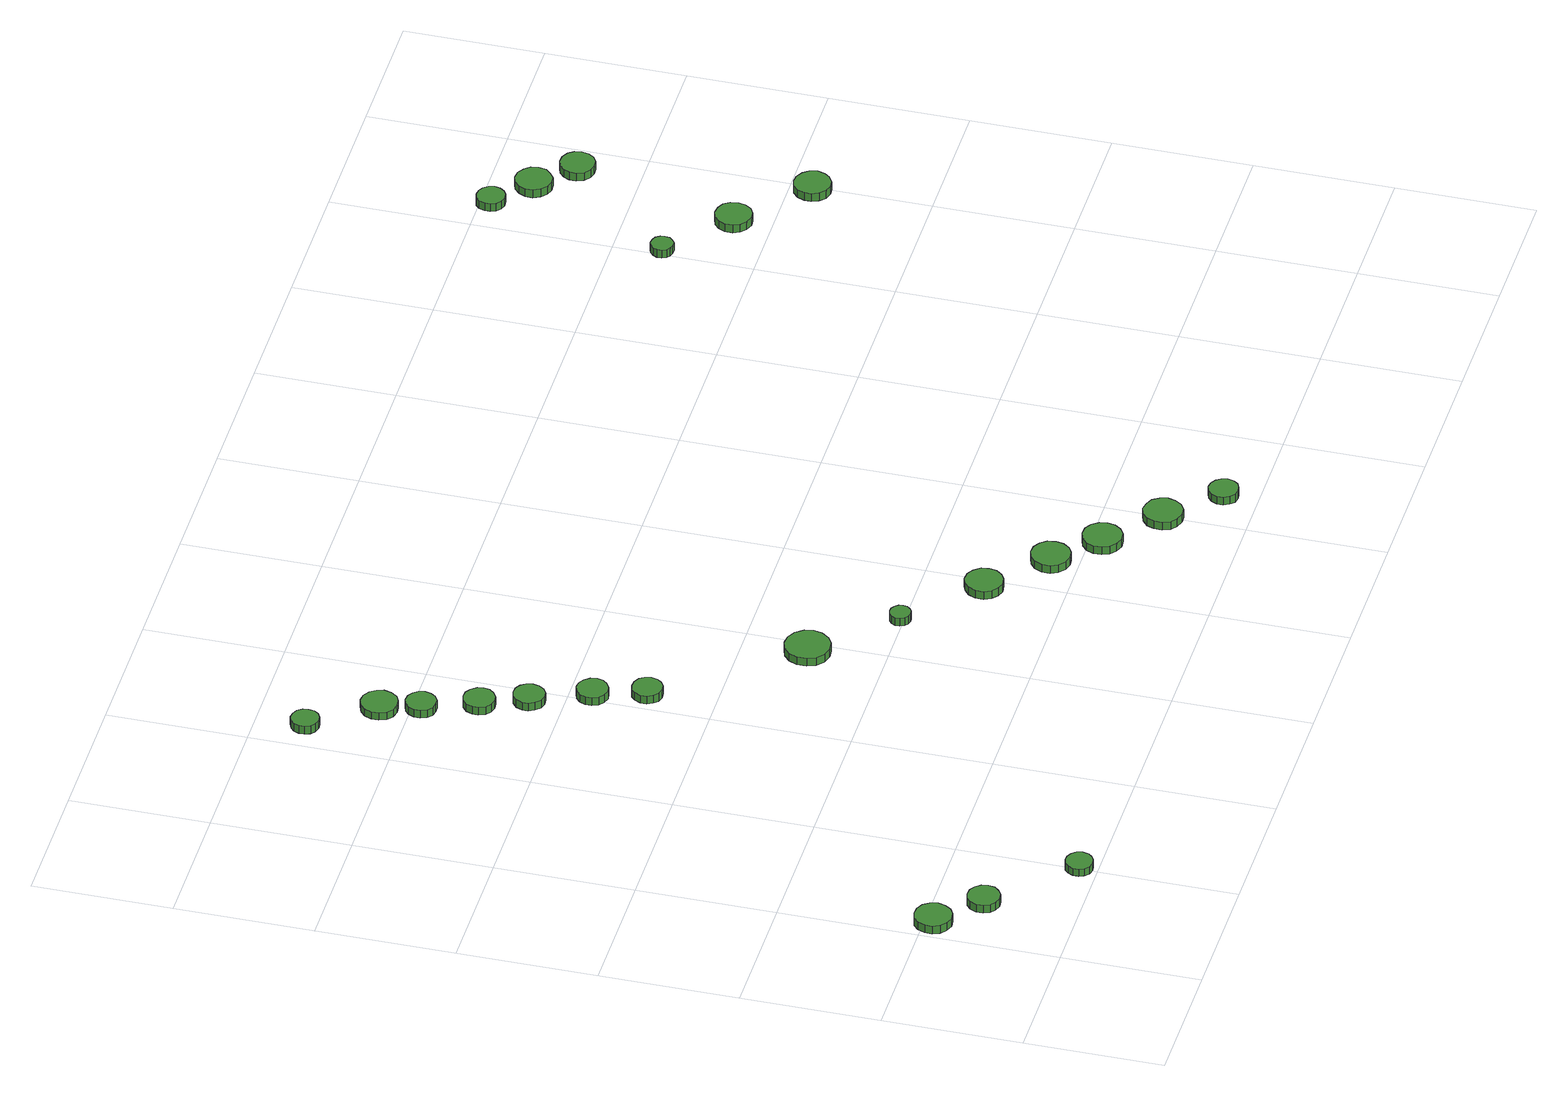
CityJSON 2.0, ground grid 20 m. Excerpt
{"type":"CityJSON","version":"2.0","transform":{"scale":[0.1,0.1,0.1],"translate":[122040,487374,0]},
"CityObjects":{
"tree1":{"type":"SolitaryVegetationObject","attributes":{"function":"something"},"geometry":[{"type":"MultiSurface","lod":"1","boundaries":[[[0,1,2,3,4,5,6,7,8,9,10,11,12,13,14]],[[15,16,17,18,19,20,21,22,23,24,25,26,27,28,29]],[[0,29,28,1]],[[1,28,27,2]],[[2,27,26,3]],[[3,26,25,4]],[[4,25,24,5]],[[5,24,23,6]],[[6,23,22,7]],[[7,22,21,8]],[[8,21,20,9]],[[9,20,19,10]],[[10,19,18,11]],[[11,18,17,12]],[[12,17,16,13]],[[13,16,15,14]],[[14,15,29,0]]]}]},
"tree2":{"type":"SolitaryVegetationObject","attributes":{"function":"something"},"geometry":[{"type":"MultiSurface","lod":"1","boundaries":[[[30,31,32,33,34,35,36,37,38,39,40,41,42,43,44]],[[45,46,47,48,49,50,51,52,53,54,55,56,57,58,59]],[[30,59,58,31]],[[31,58,57,32]],[[32,57,56,33]],[[33,56,55,34]],[[34,55,54,35]],[[35,54,53,36]],[[36,53,52,37]],[[37,52,51,38]],[[38,51,50,39]],[[39,50,49,40]],[[40,49,48,41]],[[41,48,47,42]],[[42,47,46,43]],[[43,46,45,44]],[[44,45,59,30]]]}]},
"tree3":{"type":"SolitaryVegetationObject","attributes":{"function":"something"},"geometry":[{"type":"MultiSurface","lod":"1","boundaries":[[[60,61,62,63,64,65,66,67,68,69,70,71,72,73,74]],[[75,76,77,78,79,80,81,82,83,84,85,86,87,88,89]],[[60,89,88,61]],[[61,88,87,62]],[[62,87,86,63]],[[63,86,85,64]],[[64,85,84,65]],[[65,84,83,66]],[[66,83,82,67]],[[67,82,81,68]],[[68,81,80,69]],[[69,80,79,70]],[[70,79,78,71]],[[71,78,77,72]],[[72,77,76,73]],[[73,76,75,74]],[[74,75,89,60]]]}]},
"tree4":{"type":"SolitaryVegetationObject","attributes":{"function":"something"},"geometry":[{"type":"MultiSurface","lod":"1","boundaries":[[[90,91,92,93,94,95,96,97,98,99,100,101,102,103,104]],[[105,106,107,108,109,110,111,112,113,114,115,116,117,118,119]],[[90,119,118,91]],[[91,118,117,92]],[[92,117,116,93]],[[93,116,115,94]],[[94,115,114,95]],[[95,114,113,96]],[[96,113,112,97]],[[97,112,111,98]],[[98,111,110,99]],[[99,110,109,100]],[[100,109,108,101]],[[101,108,107,102]],[[102,107,106,103]],[[103,106,105,104]],[[104,105,119,90]]]}]},
"tree5":{"type":"SolitaryVegetationObject","attributes":{"function":"something"},"geometry":[{"type":"MultiSurface","lod":"1","boundaries":[[[120,121,122,123,124,125,126,127,128,129,130,131,132,133,134]],[[135,136,137,138,139,140,141,142,143,144,145,146,147,148,149]],[[120,149,148,121]],[[121,148,147,122]],[[122,147,146,123]],[[123,146,145,124]],[[124,145,144,125]],[[125,144,143,126]],[[126,143,142,127]],[[127,142,141,128]],[[128,141,140,129]],[[129,140,139,130]],[[130,139,138,131]],[[131,138,137,132]],[[132,137,136,133]],[[133,136,135,134]],[[134,135,149,120]]]}]},
"tree6":{"type":"SolitaryVegetationObject","attributes":{"function":"something"},"geometry":[{"type":"MultiSurface","lod":"1","boundaries":[[[150,151,152,153,154,155,156,157,158,159,160,161,162,163,164]],[[165,166,167,168,169,170,171,172,173,174,175,176,177,178,179]],[[150,179,178,151]],[[151,178,177,152]],[[152,177,176,153]],[[153,176,175,154]],[[154,175,174,155]],[[155,174,173,156]],[[156,173,172,157]],[[157,172,171,158]],[[158,171,170,159]],[[159,170,169,160]],[[160,169,168,161]],[[161,168,167,162]],[[162,167,166,163]],[[163,166,165,164]],[[164,165,179,150]]]}]},
"tree7":{"type":"SolitaryVegetationObject","attributes":{"function":"something"},"geometry":[{"type":"MultiSurface","lod":"1","boundaries":[[[180,181,182,183,184,185,186,187,188,189,190,191,192,193,194]],[[195,196,197,198,199,200,201,202,203,204,205,206,207,208,209]],[[180,209,208,181]],[[181,208,207,182]],[[182,207,206,183]],[[183,206,205,184]],[[184,205,204,185]],[[185,204,203,186]],[[186,203,202,187]],[[187,202,201,188]],[[188,201,200,189]],[[189,200,199,190]],[[190,199,198,191]],[[191,198,197,192]],[[192,197,196,193]],[[193,196,195,194]],[[194,195,209,180]]]}]},
"tree8":{"type":"SolitaryVegetationObject","attributes":{"function":"something"},"geometry":[{"type":"MultiSurface","lod":"1","boundaries":[[[210,211,212,213,214,215,216,217,218,219,220,221,222,223,224]],[[225,226,227,228,229,230,231,232,233,234,235,236,237,238,239]],[[210,239,238,211]],[[211,238,237,212]],[[212,237,236,213]],[[213,236,235,214]],[[214,235,234,215]],[[215,234,233,216]],[[216,233,232,217]],[[217,232,231,218]],[[218,231,230,219]],[[219,230,229,220]],[[220,229,228,221]],[[221,228,227,222]],[[222,227,226,223]],[[223,226,225,224]],[[224,225,239,210]]]}]},
"tree9":{"type":"SolitaryVegetationObject","attributes":{"function":"something"},"geometry":[{"type":"MultiSurface","lod":"1","boundaries":[[[240,241,242,243,244,245,246,247,248,249,250,251,252,253,254]],[[255,256,257,258,259,260,261,262,263,264,265,266,267,268,269]],[[240,269,268,241]],[[241,268,267,242]],[[242,267,266,243]],[[243,266,265,244]],[[244,265,264,245]],[[245,264,263,246]],[[246,263,262,247]],[[247,262,261,248]],[[248,261,260,249]],[[249,260,259,250]],[[250,259,258,251]],[[251,258,257,252]],[[252,257,256,253]],[[253,256,255,254]],[[254,255,269,240]]]}]},
"tree10":{"type":"SolitaryVegetationObject","attributes":{"function":"something"},"geometry":[{"type":"MultiSurface","lod":"1","boundaries":[[[270,271,272,273,274,275,276,277,278,279,280,281,282,283,284]],[[285,286,287,288,289,290,291,292,293,294,295,296,297,298,299]],[[270,299,298,271]],[[271,298,297,272]],[[272,297,296,273]],[[273,296,295,274]],[[274,295,294,275]],[[275,294,293,276]],[[276,293,292,277]],[[277,292,291,278]],[[278,291,290,279]],[[279,290,289,280]],[[280,289,288,281]],[[281,288,287,282]],[[282,287,286,283]],[[283,286,285,284]],[[284,285,299,270]]]}]},
"tree11":{"type":"SolitaryVegetationObject","attributes":{"function":"something"},"geometry":[{"type":"MultiSurface","lod":"1","boundaries":[[[300,301,302,303,304,305,306,307,308,309,310,311,312,313,314]],[[315,316,317,318,319,320,321,322,323,324,325,326,327,328,329]],[[300,329,328,301]],[[301,328,327,302]],[[302,327,326,303]],[[303,326,325,304]],[[304,325,324,305]],[[305,324,323,306]],[[306,323,322,307]],[[307,322,321,308]],[[308,321,320,309]],[[309,320,319,310]],[[310,319,318,311]],[[311,318,317,312]],[[312,317,316,313]],[[313,316,315,314]],[[314,315,329,300]]]}]},
"tree12":{"type":"SolitaryVegetationObject","attributes":{"function":"something"},"geometry":[{"type":"MultiSurface","lod":"1","boundaries":[[[330,331,332,333,334,335,336,337,338,339,340,341,342,343,344]],[[345,346,347,348,349,350,351,352,353,354,355,356,357,358,359]],[[330,359,358,331]],[[331,358,357,332]],[[332,357,356,333]],[[333,356,355,334]],[[334,355,354,335]],[[335,354,353,336]],[[336,353,352,337]],[[337,352,351,338]],[[338,351,350,339]],[[339,350,349,340]],[[340,349,348,341]],[[341,348,347,342]],[[342,347,346,343]],[[343,346,345,344]],[[344,345,359,330]]]}]},
"tree13":{"type":"SolitaryVegetationObject","attributes":{"function":"something"},"geometry":[{"type":"MultiSurface","lod":"1","boundaries":[[[360,361,362,363,364,365,366,367,368,369,370,371,372,373,374]],[[375,376,377,378,379,380,381,382,383,384,385,386,387,388,389]],[[360,389,388,361]],[[361,388,387,362]],[[362,387,386,363]],[[363,386,385,364]],[[364,385,384,365]],[[365,384,383,366]],[[366,383,382,367]],[[367,382,381,368]],[[368,381,380,369]],[[369,380,379,370]],[[370,379,378,371]],[[371,378,377,372]],[[372,377,376,373]],[[373,376,375,374]],[[374,375,389,360]]]}]},
"tree14":{"type":"SolitaryVegetationObject","attributes":{"function":"something"},"geometry":[{"type":"MultiSurface","lod":"1","boundaries":[[[390,391,392,393,394,395,396,397,398,399,400,401,402,403,404]],[[405,406,407,408,409,410,411,412,413,414,415,416,417,418,419]],[[390,419,418,391]],[[391,418,417,392]],[[392,417,416,393]],[[393,416,415,394]],[[394,415,414,395]],[[395,414,413,396]],[[396,413,412,397]],[[397,412,411,398]],[[398,411,410,399]],[[399,410,409,400]],[[400,409,408,401]],[[401,408,407,402]],[[402,407,406,403]],[[403,406,405,404]],[[404,405,419,390]]]}]},
"tree15":{"type":"SolitaryVegetationObject","attributes":{"function":"something"},"geometry":[{"type":"MultiSurface","lod":"1","boundaries":[[[420,421,422,423,424,425,426,427,428,429,430,431,432,433,434]],[[435,436,437,438,439,440,441,442,443,444,445,446,447,448,449]],[[420,449,448,421]],[[421,448,447,422]],[[422,447,446,423]],[[423,446,445,424]],[[424,445,444,425]],[[425,444,443,426]],[[426,443,442,427]],[[427,442,441,428]],[[428,441,440,429]],[[429,440,439,430]],[[430,439,438,431]],[[431,438,437,432]],[[432,437,436,433]],[[433,436,435,434]],[[434,435,449,420]]]}]},
"tree16":{"type":"SolitaryVegetationObject","attributes":{"function":"something"},"geometry":[{"type":"MultiSurface","lod":"1","boundaries":[[[450,451,452,453,454,455,456,457,458,459,460,461,462,463,464]],[[465,466,467,468,469,470,471,472,473,474,475,476,477,478,479]],[[450,479,478,451]],[[451,478,477,452]],[[452,477,476,453]],[[453,476,475,454]],[[454,475,474,455]],[[455,474,473,456]],[[456,473,472,457]],[[457,472,471,458]],[[458,471,470,459]],[[459,470,469,460]],[[460,469,468,461]],[[461,468,467,462]],[[462,467,466,463]],[[463,466,465,464]],[[464,465,479,450]]]}]},
"tree17":{"type":"SolitaryVegetationObject","attributes":{"function":"something"},"geometry":[{"type":"MultiSurface","lod":"1","boundaries":[[[480,481,482,483,484,485,486,487,488,489,490,491,492,493,494]],[[495,496,497,498,499,500,501,502,503,504,505,506,507,508,509]],[[480,509,508,481]],[[481,508,507,482]],[[482,507,506,483]],[[483,506,505,484]],[[484,505,504,485]],[[485,504,503,486]],[[486,503,502,487]],[[487,502,501,488]],[[488,501,500,489]],[[489,500,499,490]],[[490,499,498,491]],[[491,498,497,492]],[[492,497,496,493]],[[493,496,495,494]],[[494,495,509,480]]]}]},
"tree18":{"type":"SolitaryVegetationObject","attributes":{"function":"something"},"geometry":[{"type":"MultiSurface","lod":"1","boundaries":[[[510,511,512,513,514,515,516,517,518,519,520,521,522,523,524]],[[525,526,527,528,529,530,531,532,533,534,535,536,537,538,539]],[[510,539,538,511]],[[511,538,537,512]],[[512,537,536,513]],[[513,536,535,514]],[[514,535,534,515]],[[515,534,533,516]],[[516,533,532,517]],[[517,532,531,518]],[[518,531,530,519]],[[519,530,529,520]],[[520,529,528,521]],[[521,528,527,522]],[[522,527,526,523]],[[523,526,525,524]],[[524,525,539,510]]]}]},
"tree19":{"type":"SolitaryVegetationObject","attributes":{"function":"something"},"geometry":[{"type":"MultiSurface","lod":"1","boundaries":[[[540,541,542,543,544,545,546,547,548,549,550,551,552,553,554]],[[555,556,557,558,559,560,561,562,563,564,565,566,567,568,569]],[[540,569,568,541]],[[541,568,567,542]],[[542,567,566,543]],[[543,566,565,544]],[[544,565,564,545]],[[545,564,563,546]],[[546,563,562,547]],[[547,562,561,548]],[[548,561,560,549]],[[549,560,559,550]],[[550,559,558,551]],[[551,558,557,552]],[[552,557,556,553]],[[553,556,555,554]],[[554,555,569,540]]]}]},
"tree20":{"type":"SolitaryVegetationObject","attributes":{"function":"something"},"geometry":[{"type":"MultiSurface","lod":"1","boundaries":[[[570,571,572,573,574,575,576,577,578,579,580,581,582,583,584]],[[585,586,587,588,589,590,591,592,593,594,595,596,597,598,599]],[[570,599,598,571]],[[571,598,597,572]],[[572,597,596,573]],[[573,596,595,574]],[[574,595,594,575]],[[575,594,593,576]],[[576,593,592,577]],[[577,592,591,578]],[[578,591,590,579]],[[579,590,589,580]],[[580,589,588,581]],[[581,588,587,582]],[[582,587,586,583]],[[583,586,585,584]],[[584,585,599,570]]]}]},
"tree21":{"type":"SolitaryVegetationObject","attributes":{"function":"something"},"geometry":[{"type":"MultiSurface","lod":"1","boundaries":[[[600,601,602,603,604,605,606,607,608,609,610,611,612,613,614]],[[615,616,617,618,619,620,621,622,623,624,625,626,627,628,629]],[[600,629,628,601]],[[601,628,627,602]],[[602,627,626,603]],[[603,626,625,604]],[[604,625,624,605]],[[605,624,623,606]],[[606,623,622,607]],[[607,622,621,608]],[[608,621,620,609]],[[609,620,619,610]],[[610,619,618,611]],[[611,618,617,612]],[[612,617,616,613]],[[613,616,615,614]],[[614,615,629,600]]]}]},
"tree22":{"type":"SolitaryVegetationObject","attributes":{"function":"something"},"geometry":[{"type":"MultiSurface","lod":"1","boundaries":[[[630,631,632,633,634,635,636,637,638,639,640,641,642,643,644]],[[645,646,647,648,649,650,651,652,653,654,655,656,657,658,659]],[[630,659,658,631]],[[631,658,657,632]],[[632,657,656,633]],[[633,656,655,634]],[[634,655,654,635]],[[635,654,653,636]],[[636,653,652,637]],[[637,652,651,638]],[[638,651,650,639]],[[639,650,649,640]],[[640,649,648,641]],[[641,648,647,642]],[[642,647,646,643]],[[643,646,645,644]],[[644,645,659,630]]]}]},
"tree23":{"type":"SolitaryVegetationObject","attributes":{"function":"something"},"geometry":[{"type":"MultiSurface","lod":"1","boundaries":[[[660,661,662,663,664,665,666,667,668,669,670,671,672,673,674]],[[675,676,677,678,679,680,681,682,683,684,685,686,687,688,689]],[[660,689,688,661]],[[661,688,687,662]],[[662,687,686,663]],[[663,686,685,664]],[[664,685,684,665]],[[665,684,683,666]],[[666,683,682,667]],[[667,682,681,668]],[[668,681,680,669]],[[669,680,679,670]],[[670,679,678,671]],[[671,678,677,672]],[[672,677,676,673]],[[673,676,675,674]],[[674,675,689,660]]]}]}
},
"vertices":[
[55,187,19],[52,198,19],[46,207,19],[36,212,19],[25,213,19],[14,210,19],[6,203,19],[2,192,19],[2,181,19],[6,171,19],[14,164,19],[25,160,19],[36,161,19],[46,167,19],[52,176,19],[52,176,6],[46,167,6],[36,161,6],[25,160,6],[14,164,6],[6,171,6],[2,181,6],[2,192,6],[6,203,6],[14,210,6],[25,213,6],[36,212,6],[46,207,6],[52,198,6],[55,187,6],
[115,132,16],[113,141,16],[107,149,16],[99,154,16],[89,155,16],[80,152,16],[73,146,16],[69,137,16],[69,127,16],[73,118,16],[80,112,16],[89,109,16],[99,110,16],[107,115,16],[113,122,16],[113,122,3],[107,115,3],[99,110,3],[89,109,3],[80,112,3],[73,118,3],[69,127,3],[69,137,3],[73,146,3],[80,152,3],[89,155,3],[99,154,3],[107,149,3],[113,141,3],[115,132,3],
[223,27,14],[221,35,14],[216,41,14],[209,45,14],[201,46,14],[193,44,14],[187,38,14],[184,31,14],[184,22,14],[187,15,14],[193,9,14],[201,7,14],[209,8,14],[216,12,14],[221,18,14],[221,18,2],[216,12,2],[209,8,2],[201,7,2],[193,9,2],[187,15,2],[184,22,2],[184,31,2],[187,38,2],[193,44,2],[201,46,2],[209,45,2],[216,41,2],[221,35,2],[223,27,2],
[263,1130,17],[262,1138,17],[257,1145,17],[249,1149,17],[241,1150,17],[233,1147,17],[227,1142,17],[224,1134,17],[224,1126,17],[227,1118,17],[233,1113,17],[241,1110,17],[249,1111,17],[257,1115,17],[262,1122,17],[262,1122,4],[257,1115,4],[249,1111,4],[241,1110,4],[233,1113,4],[227,1118,4],[224,1126,4],[224,1134,4],[227,1142,4],[233,1147,4],[241,1150,4],[249,1149,4],[257,1145,4],[262,1138,4],[263,1130,4],
[345,987,15],[343,996,15],[338,1003,15],[330,1008,15],[321,1009,15],[312,1006,15],[306,1000,15],[302,992,15],[302,983,15],[306,974,15],[312,968,15],[321,966,15],[330,966,15],[338,971,15],[343,978,15],[343,978,2],[338,971,2],[330,966,2],[321,966,2],[312,968,2],[306,974,2],[302,983,2],[302,992,2],[306,1000,2],[312,1006,2],[321,1009,2],[330,1008,2],[338,1003,2],[343,996,2],[345,987,2],
[334,1042,15],[331,1052,15],[325,1061,15],[315,1067,15],[305,1068,15],[294,1064,15],[286,1057,15],[282,1047,15],[282,1036,15],[286,1026,15],[294,1019,15],[305,1016,15],[315,1017,15],[325,1022,15],[331,1031,15],[331,1031,3],[325,1022,3],[315,1017,3],[305,1016,3],[294,1019,3],[286,1026,3],[282,1036,3],[282,1047,3],[286,1057,3],[294,1064,3],[305,1068,3],[315,1067,3],[325,1061,3],[331,1052,3],[334,1042,3],
[375,912,14],[373,921,14],[367,929,14],[359,934,14],[350,935,14],[341,932,14],[334,926,14],[330,917,14],[330,908,14],[334,899,14],[341,893,14],[350,890,14],[359,891,14],[367,896,14],[373,903,14],[373,903,1],[367,896,1],[359,891,1],[350,890,1],[341,893,1],[334,899,1],[330,908,1],[330,917,1],[334,926,1],[341,932,1],[350,935,1],[359,934,1],[367,929,1],[373,921,1],[375,912,1],
[399,849,15],[397,858,15],[392,865,15],[384,870,15],[375,871,15],[366,868,15],[359,862,15],[355,853,15],[355,844,15],[359,836,15],[366,829,15],[375,826,15],[384,827,15],[392,832,15],[397,840,15],[397,840,2],[392,832,2],[384,827,2],[375,826,2],[366,829,2],[359,836,2],[355,844,2],[355,853,2],[359,862,2],[366,868,2],[375,871,2],[384,870,2],[392,865,2],[397,858,2],[399,849,2],
[448,695,20],[446,704,20],[441,711,20],[433,715,20],[424,716,20],[415,714,20],[409,708,20],[405,699,20],[405,690,20],[409,682,20],[415,676,20],[424,673,20],[433,674,20],[441,679,20],[446,686,20],[446,686,7],[441,679,7],[433,674,7],[424,673,7],[415,676,7],[409,682,7],[405,690,7],[405,699,7],[409,708,7],[415,714,7],[424,716,7],[433,715,7],[441,711,7],[446,704,7],[448,695,7],
[431,767,17],[429,776,17],[423,784,17],[415,789,17],[406,790,17],[397,787,17],[390,781,17],[386,772,17],[386,763,17],[390,754,17],[397,748,17],[406,745,17],[415,746,17],[423,751,17],[429,758,17],[429,758,4],[423,751,4],[415,746,4],[406,745,4],[397,748,4],[390,754,4],[386,763,4],[386,772,4],[390,781,4],[397,787,4],[406,790,4],[415,789,4],[423,784,4],[429,776,4],[431,767,4],
[606,507,21],[603,520,21],[595,531,21],[583,538,21],[570,539,21],[557,535,21],[547,526,21],[542,514,21],[542,500,21],[547,488,21],[557,479,21],[570,475,21],[583,476,21],[595,483,21],[603,494,21],[603,494,8],[595,483,8],[583,476,8],[570,475,8],[557,479,8],[547,488,8],[542,500,8],[542,514,8],[547,526,8],[557,535,8],[570,539,8],[583,538,8],[595,531,8],[603,520,8],[606,507,8],
[698,405,16],[697,411,16],[693,416,16],[688,419,16],[682,420,16],[676,418,16],[671,414,16],[668,408,16],[668,402,16],[671,396,16],[676,392,16],[682,390,16],[688,391,16],[693,394,16],[697,399,16],[697,399,3],[693,394,3],[688,391,3],[682,390,3],[676,392,3],[671,396,3],[668,402,3],[668,408,3],[671,414,3],[676,418,3],[682,420,3],[688,419,3],[693,416,3],[697,411,3],[698,405,3],
[810,313,15],[808,324,15],[801,333,15],[792,339,15],[780,340,15],[770,336,15],[762,329,15],[757,319,15],[757,307,15],[762,297,15],[770,290,15],[780,286,15],[792,288,15],[801,293,15],[808,302,15],[808,302,2],[801,293,2],[792,288,2],[780,286,2],[770,290,2],[762,297,2],[757,307,2],[757,319,2],[762,329,2],[770,336,2],[780,340,2],[792,339,2],[801,333,2],[808,324,2],[810,313,2],
[892,240,15],[890,252,15],[883,261,15],[873,267,15],[862,268,15],[851,264,15],[842,257,15],[837,246,15],[837,234,15],[842,224,15],[851,216,15],[862,212,15],[873,214,15],[883,219,15],[890,229,15],[890,229,2],[883,219,2],[873,214,2],[862,212,2],[851,216,2],[842,224,2],[837,234,2],[837,246,2],[842,257,2],[851,264,2],[862,268,2],[873,267,2],[883,261,2],[890,252,2],[892,240,2],
[952,183,14],[950,194,14],[943,204,14],[933,210,14],[921,211,14],[910,207,14],[901,199,14],[897,189,14],[897,177,14],[901,167,14],[910,159,14],[921,155,14],[933,156,14],[943,162,14],[950,172,14],[950,172,1],[943,162,1],[933,156,1],[921,155,1],[910,159,1],[901,167,1],[897,177,1],[897,189,1],[901,199,1],[910,207,1],[921,211,1],[933,210,1],[943,204,1],[950,194,1],[952,183,1],
[1026,117,15],[1023,128,15],[1017,138,15],[1006,143,15],[995,145,15],[984,141,15],[975,133,15],[971,123,15],[971,111,15],[975,100,15],[984,93,15],[995,89,15],[1006,90,15],[1017,96,15],[1023,106,15],[1023,106,2],[1017,96,2],[1006,90,2],[995,89,2],[984,93,2],[975,100,2],[971,111,2],[971,123,2],[975,133,2],[984,141,2],[995,145,2],[1006,143,2],[1017,138,2],[1023,128,2],[1026,117,2],
[1090,50,14],[1088,58,14],[1083,65,14],[1075,70,14],[1067,71,14],[1058,68,14],[1052,62,14],[1048,54,14],[1048,45,14],[1052,37,14],[1058,31,14],[1067,29,14],[1075,30,14],[1083,34,14],[1088,41,14],[1088,41,1],[1083,34,1],[1075,30,1],[1067,29,1],[1058,31,1],[1052,37,1],[1048,45,1],[1048,54,1],[1052,62,1],[1058,68,1],[1067,71,1],[1075,70,1],[1083,65,1],[1088,58,1],[1090,50,1],
[1413,929,24],[1412,935,24],[1408,941,24],[1402,944,24],[1395,945,24],[1389,943,24],[1384,938,24],[1381,932,24],[1381,925,24],[1384,919,24],[1389,915,24],[1395,913,24],[1402,913,24],[1408,917,24],[1412,922,24],[1412,922,11],[1408,917,11],[1402,913,11],[1395,913,11],[1389,915,11],[1384,919,11],[1381,925,11],[1381,932,11],[1384,938,11],[1389,943,11],[1395,945,11],[1402,944,11],[1408,941,11],[1412,935,11],[1413,929,11],
[1512,851,24],[1510,862,24],[1504,871,24],[1494,876,24],[1484,877,24],[1473,874,24],[1465,867,24],[1461,857,24],[1461,846,24],[1465,836,24],[1473,829,24],[1484,825,24],[1494,826,24],[1504,832,24],[1510,841,24],[1510,841,11],[1504,832,11],[1494,826,11],[1484,825,11],[1473,829,11],[1465,836,11],[1461,846,11],[1461,857,11],[1465,867,11],[1473,874,11],[1484,877,11],[1494,876,11],[1504,871,11],[1510,862,11],[1512,851,11],
[1462,1182,25],[1460,1190,25],[1455,1197,25],[1448,1201,25],[1439,1202,25],[1431,1200,25],[1425,1194,25],[1422,1186,25],[1422,1178,25],[1425,1170,25],[1431,1165,25],[1439,1162,25],[1448,1163,25],[1455,1167,25],[1460,1174,25],[1460,1174,12],[1455,1167,12],[1448,1163,12],[1439,1162,12],[1431,1165,12],[1425,1170,12],[1422,1178,12],[1422,1186,12],[1425,1194,12],[1431,1200,12],[1439,1202,12],[1448,1201,12],[1455,1197,12],[1460,1190,12],[1462,1182,12],
[1609,765,24],[1606,776,24],[1600,784,24],[1590,790,24],[1580,791,24],[1569,788,24],[1561,780,24],[1557,770,24],[1557,760,24],[1561,750,24],[1569,742,24],[1580,739,24],[1590,740,24],[1600,746,24],[1606,754,24],[1606,754,11],[1600,746,11],[1590,740,11],[1580,739,11],[1569,742,11],[1561,750,11],[1557,760,11],[1557,770,11],[1561,780,11],[1569,788,11],[1580,791,11],[1590,790,11],[1600,784,11],[1606,776,11],[1609,765,11],
[1519,1135,25],[1517,1146,25],[1510,1154,25],[1501,1160,25],[1490,1161,25],[1480,1158,25],[1472,1150,25],[1467,1140,25],[1467,1130,25],[1472,1120,25],[1480,1112,25],[1490,1109,25],[1501,1110,25],[1510,1116,25],[1517,1124,25],[1517,1124,12],[1510,1116,12],[1501,1110,12],[1490,1109,12],[1480,1112,12],[1472,1120,12],[1467,1130,12],[1467,1140,12],[1472,1150,12],[1480,1158,12],[1490,1161,12],[1501,1160,12],[1510,1154,12],[1517,1146,12],[1519,1135,12],
[1568,1087,25],[1566,1097,25],[1560,1105,25],[1551,1110,25],[1540,1111,25],[1531,1108,25],[1523,1101,25],[1519,1092,25],[1519,1082,25],[1523,1072,25],[1531,1065,25],[1540,1062,25],[1551,1063,25],[1560,1068,25],[1566,1077,25],[1566,1077,12],[1560,1068,12],[1551,1063,12],[1540,1062,12],[1531,1065,12],[1523,1072,12],[1519,1082,12],[1519,1092,12],[1523,1101,12],[1531,1108,12],[1540,1111,12],[1551,1110,12],[1560,1105,12],[1566,1097,12],[1568,1087,12]
]}
